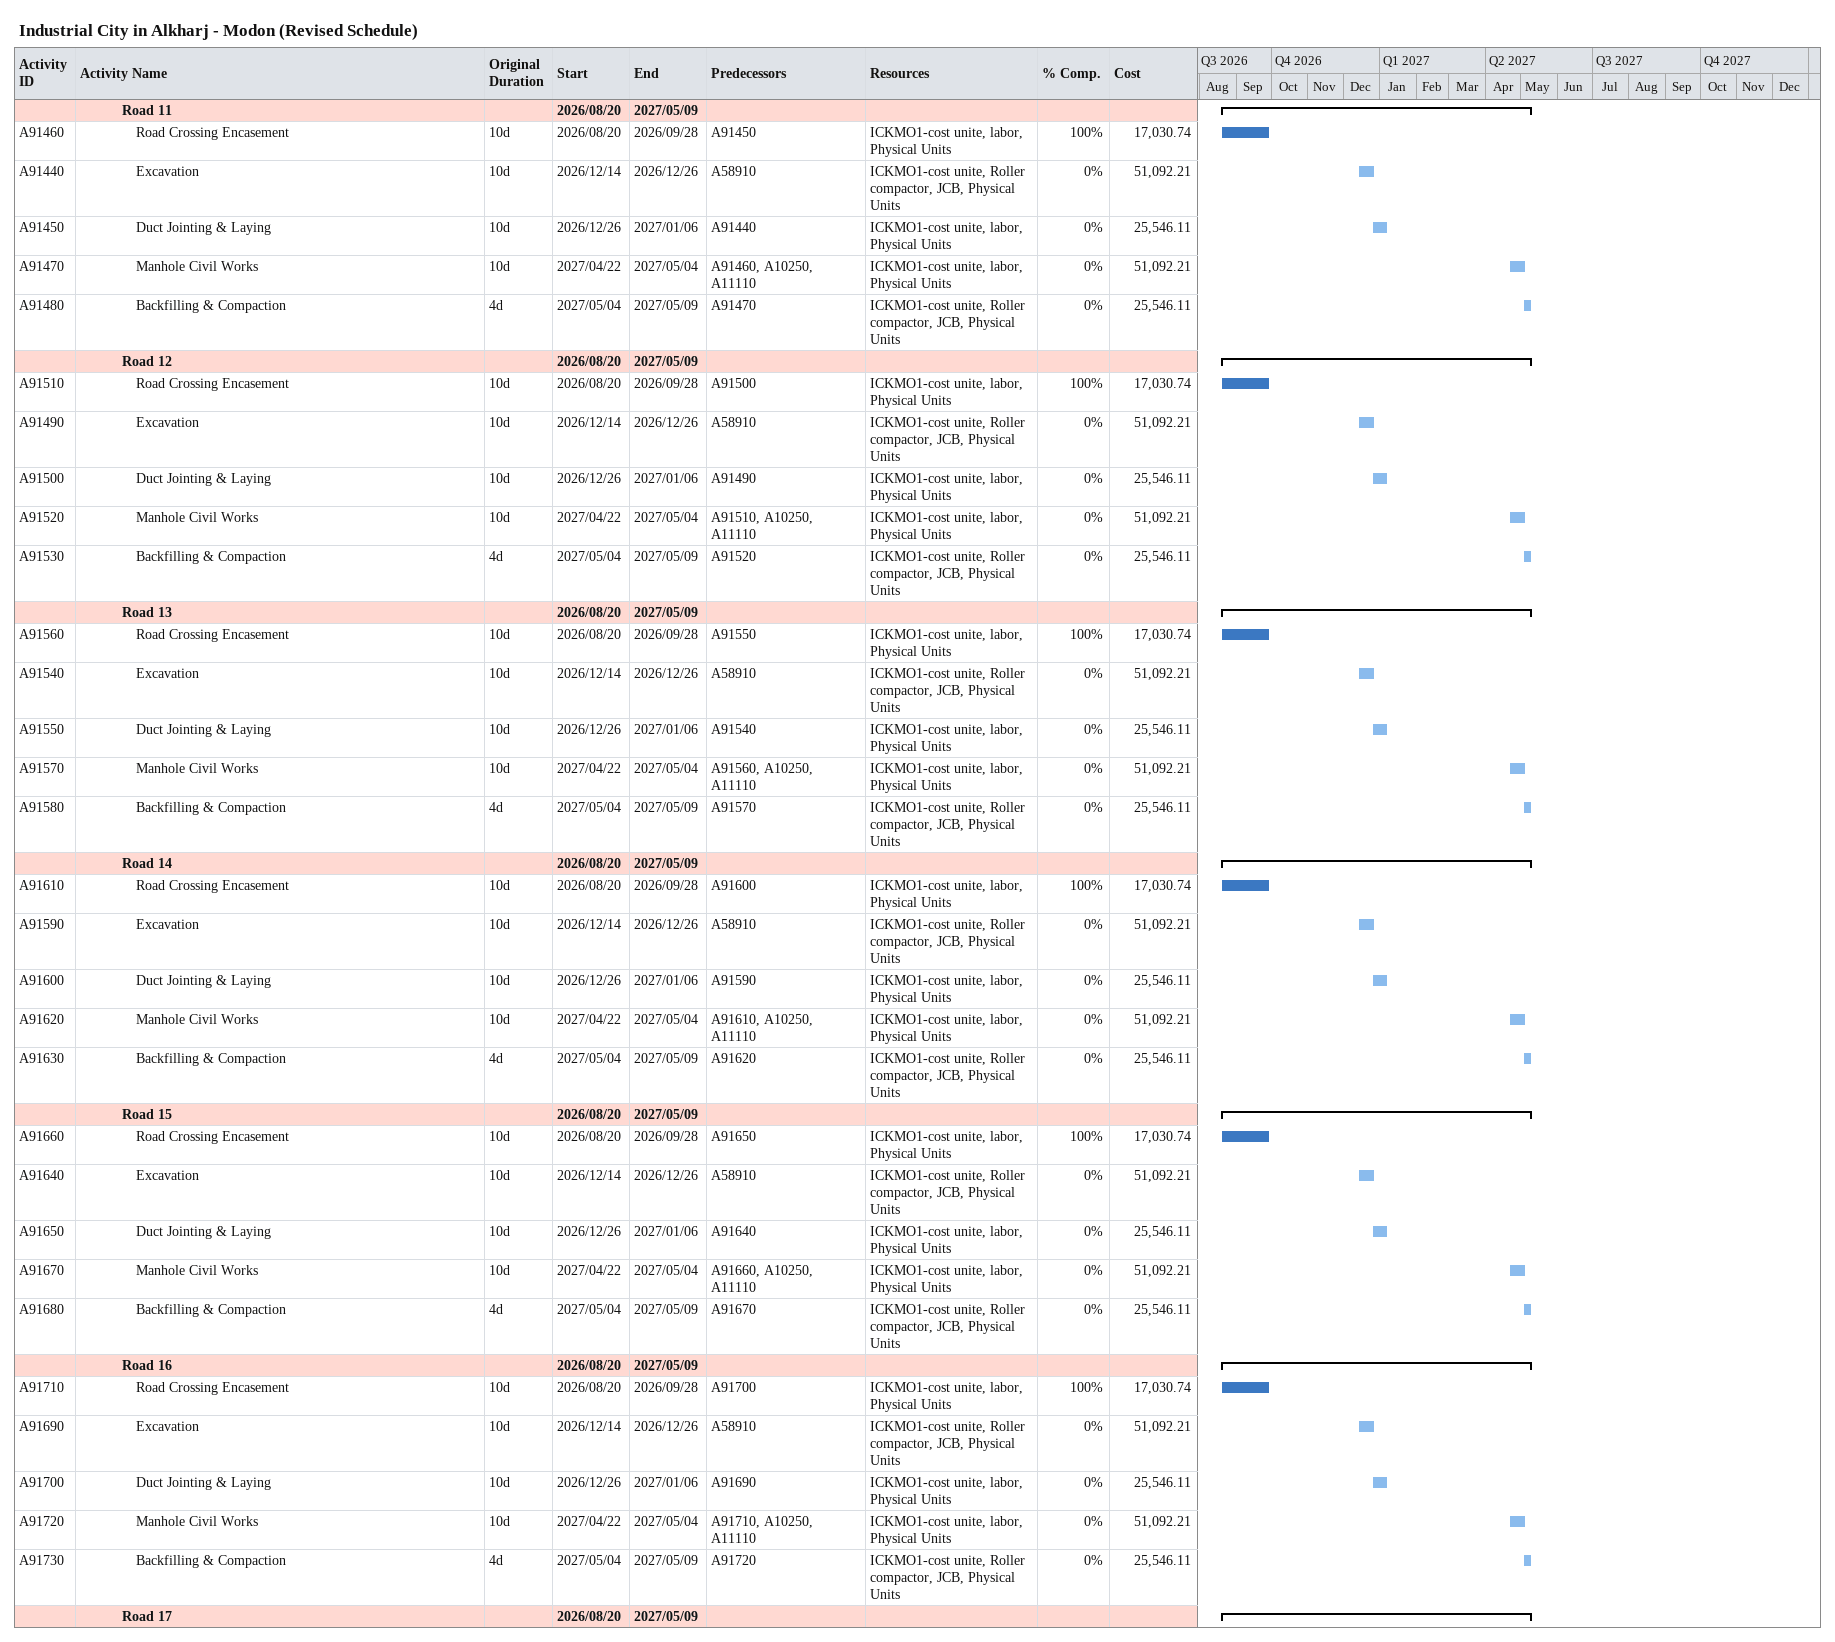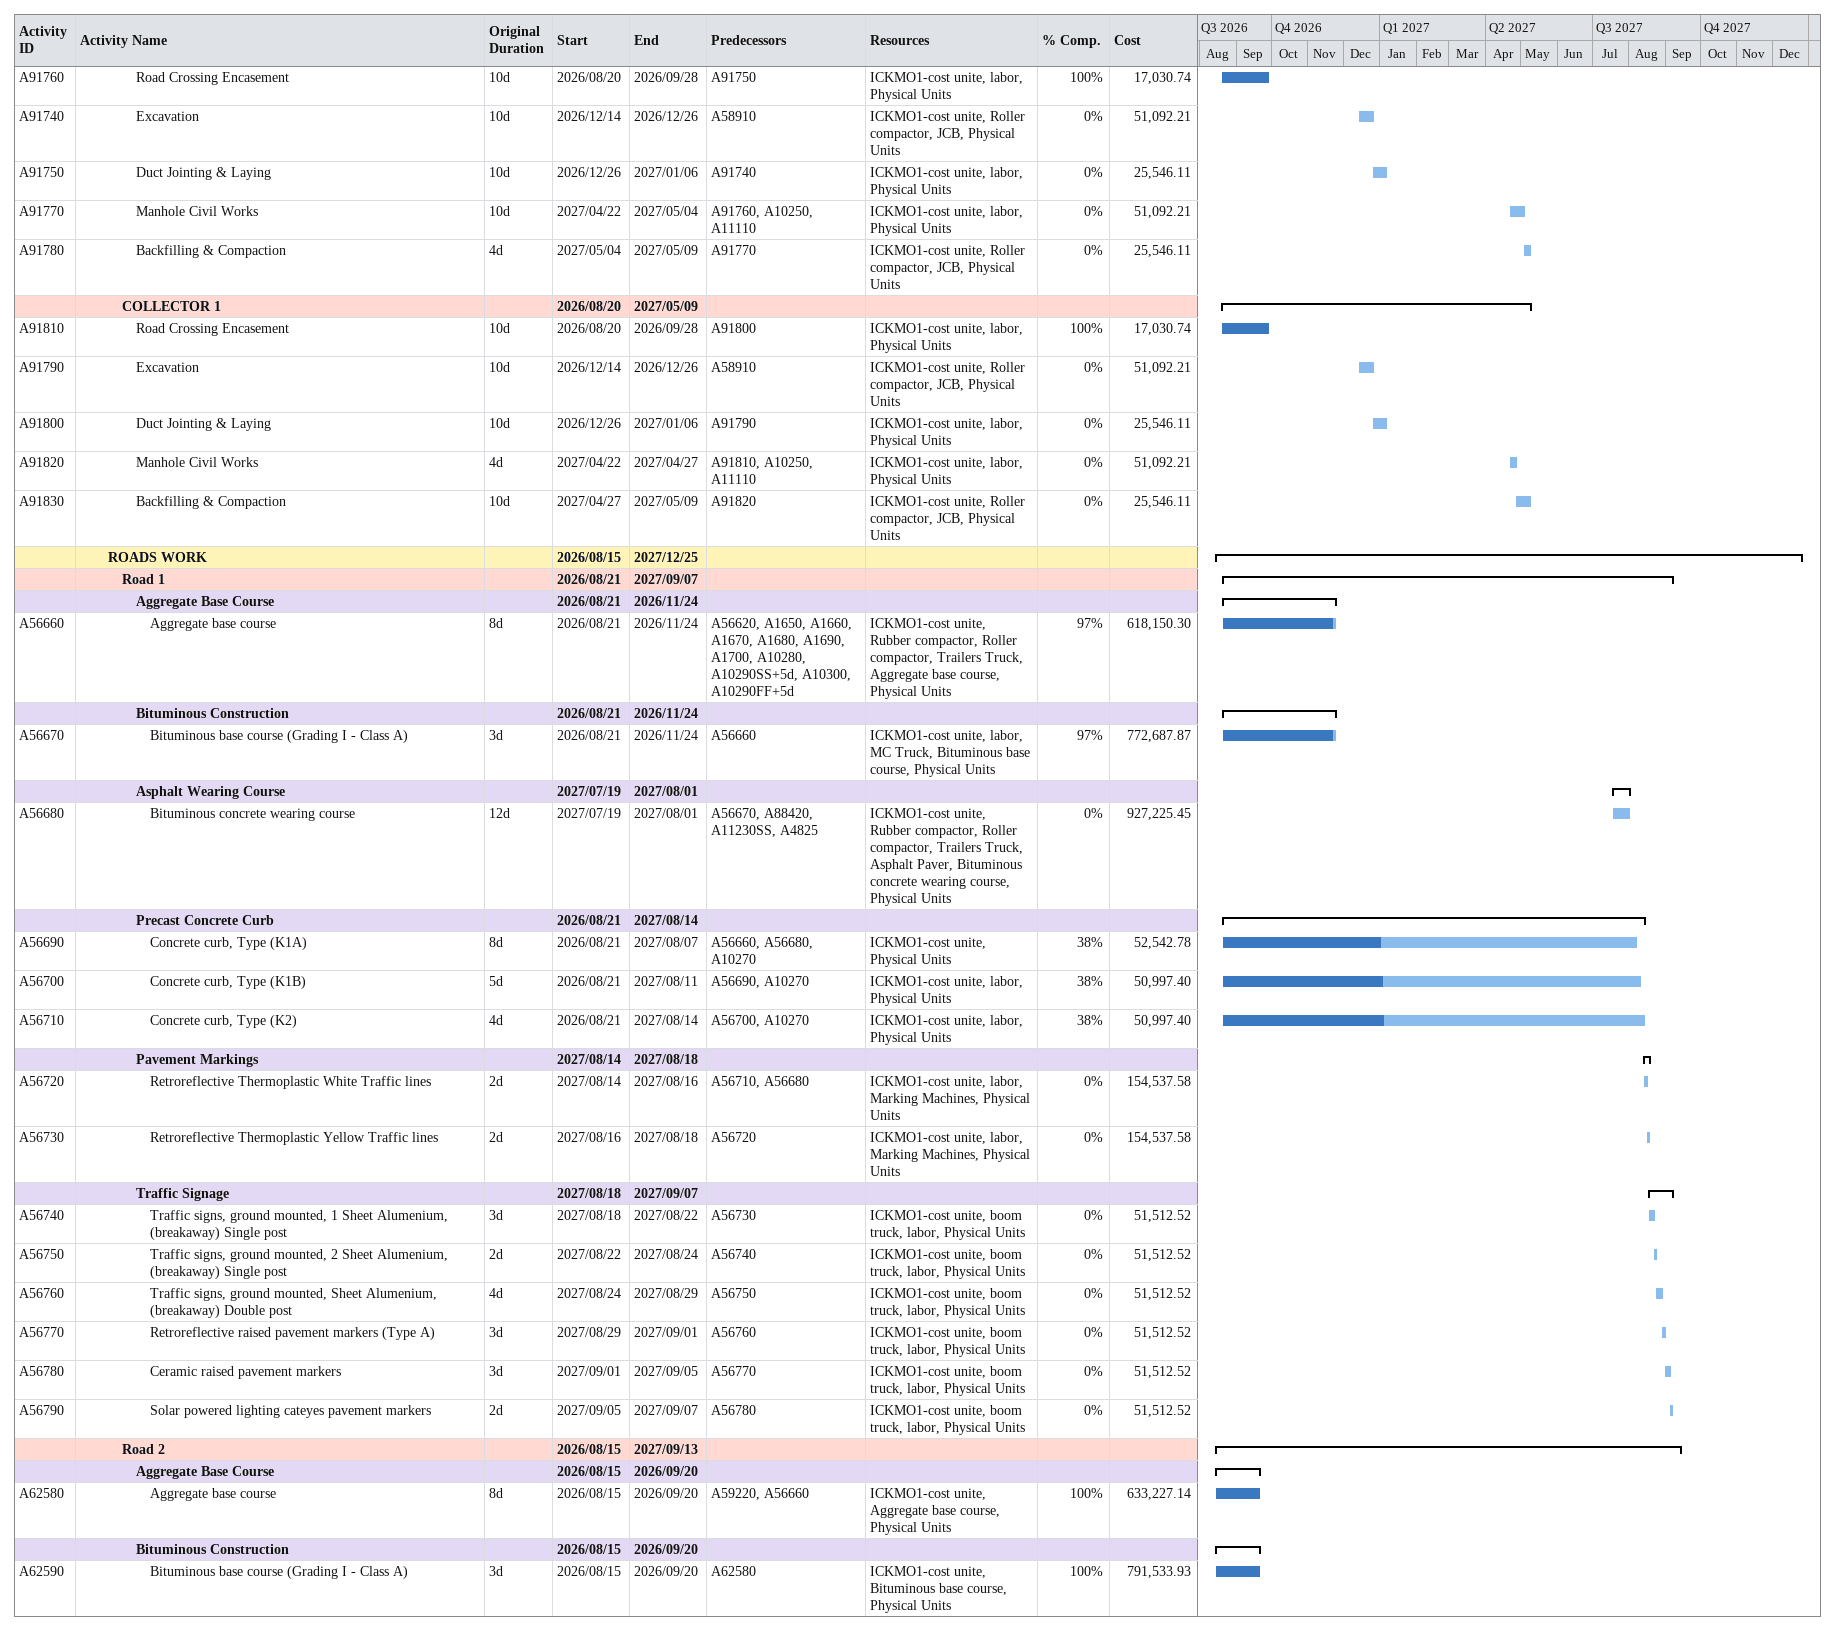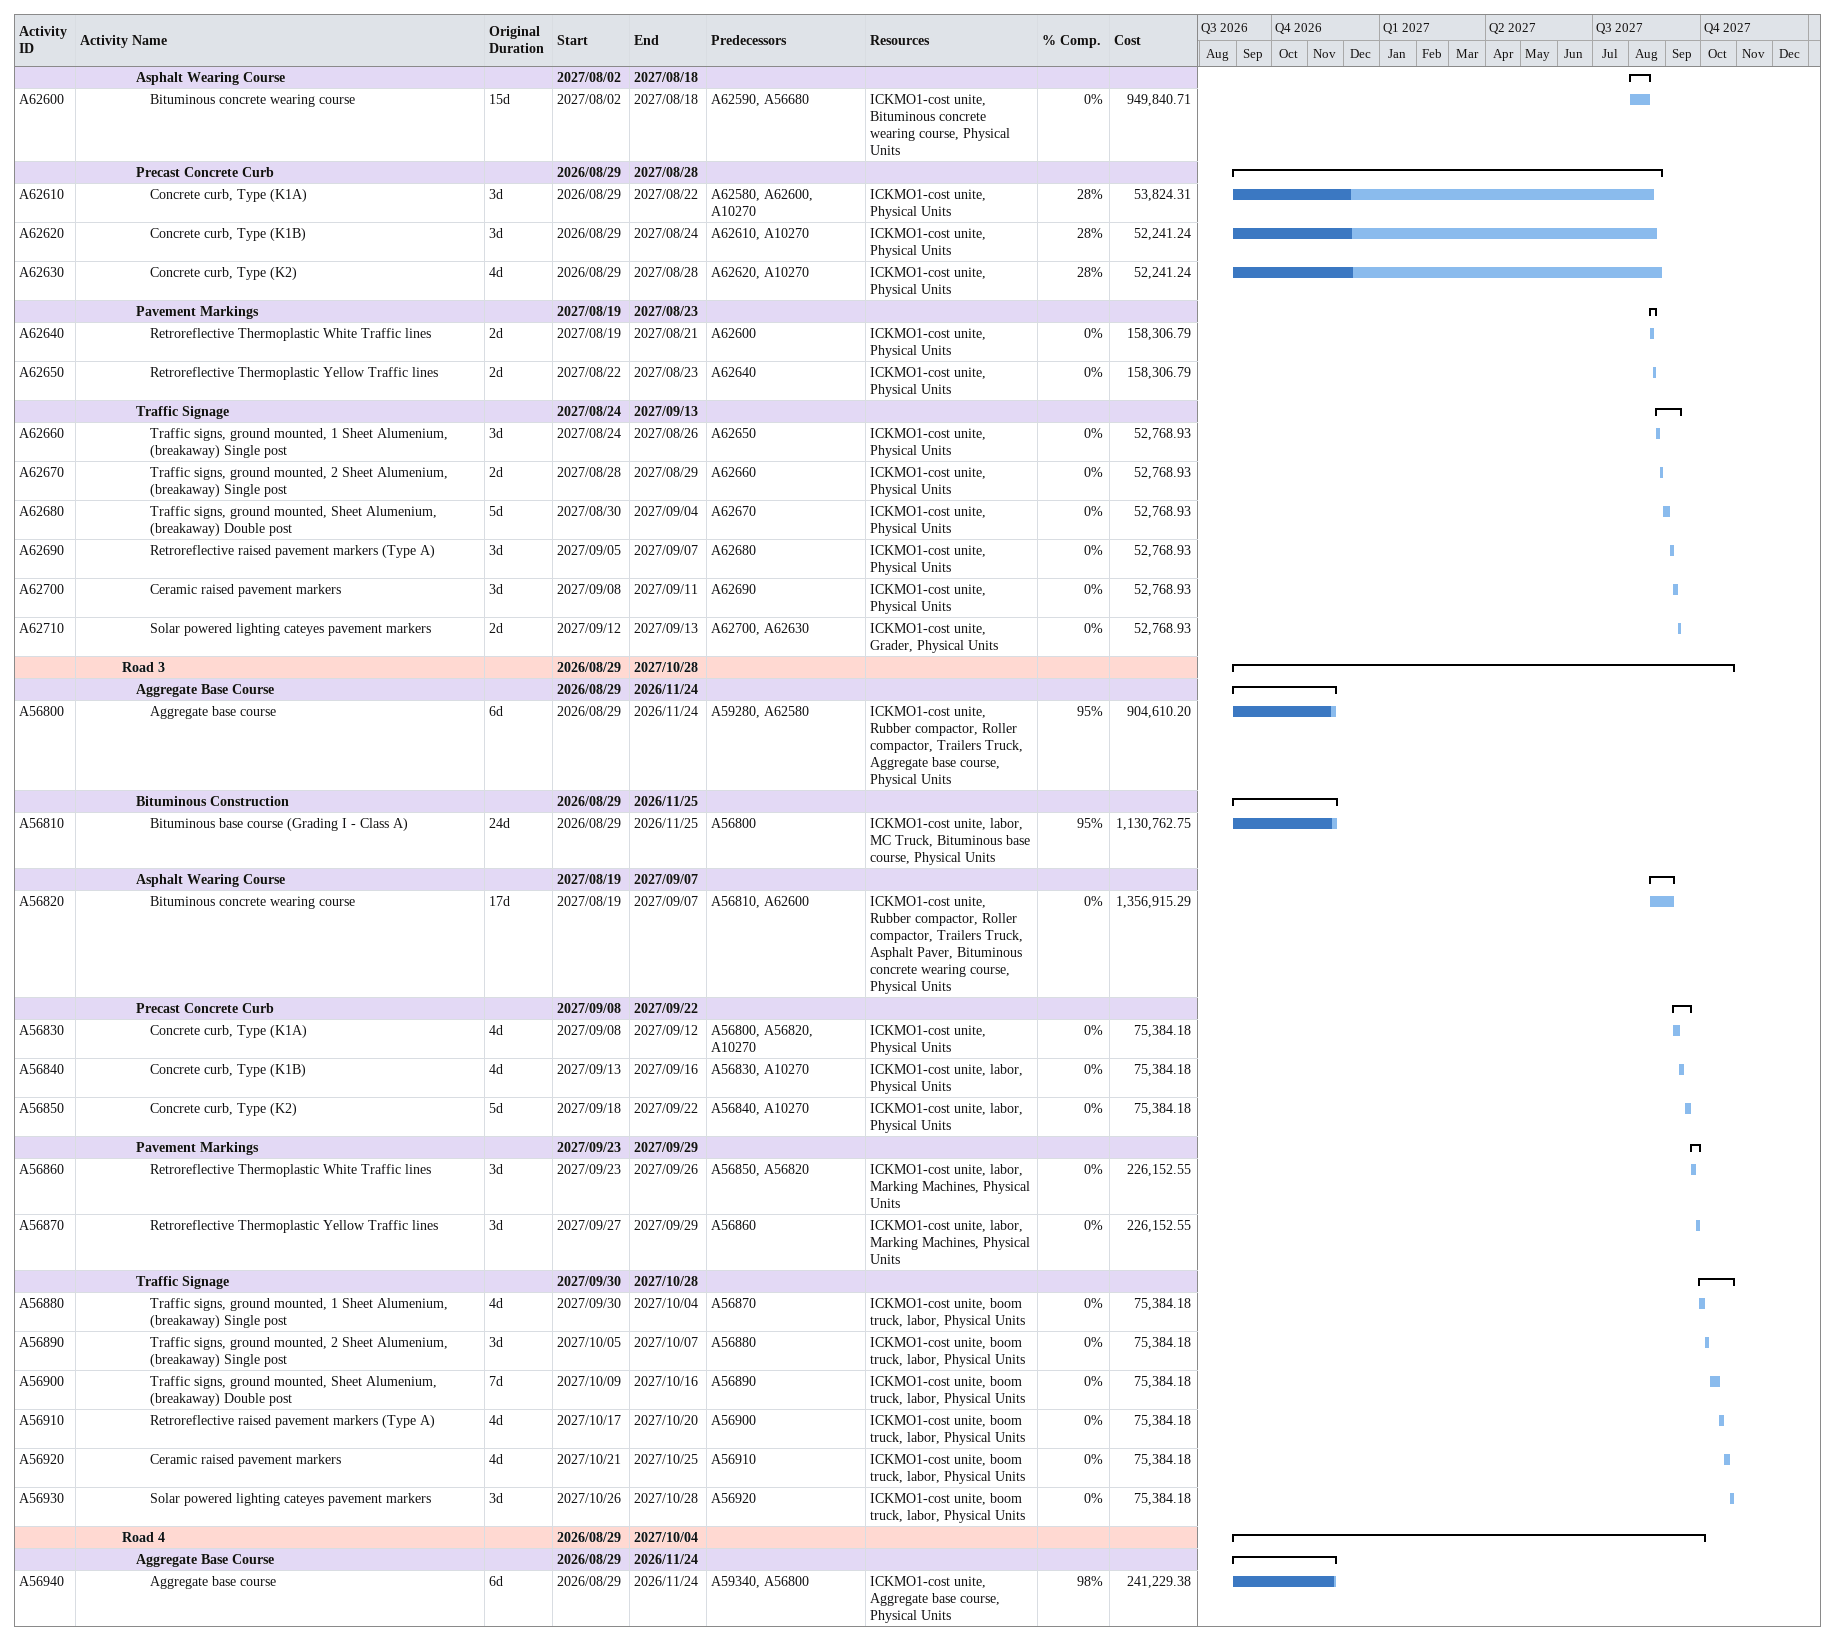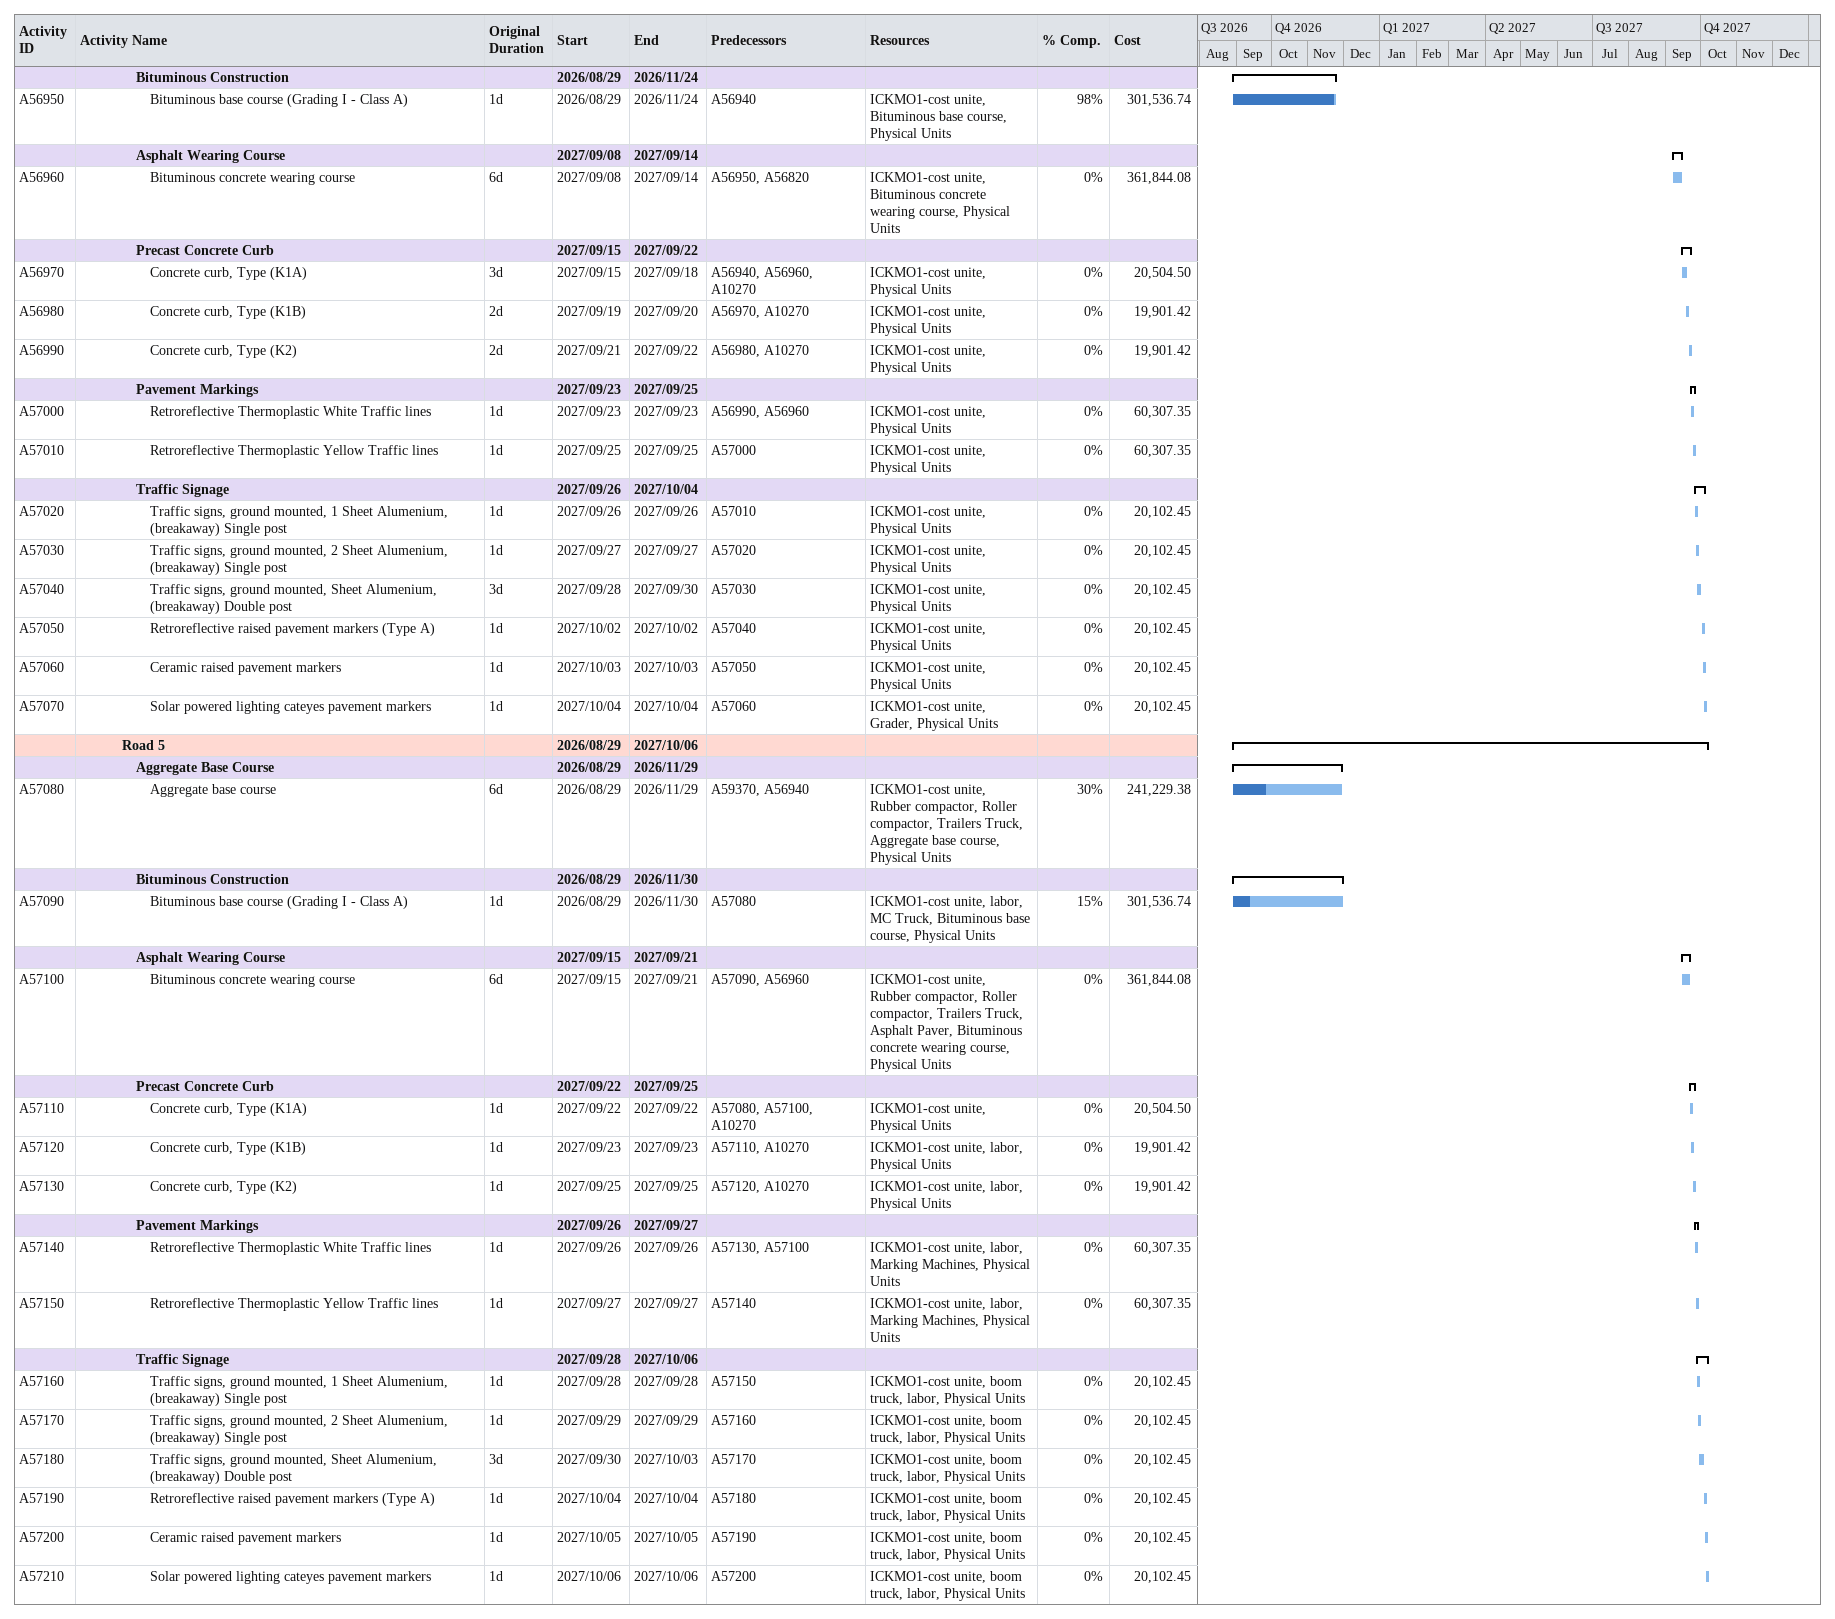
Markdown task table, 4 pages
Industrial City in Alkharj - Modon (Revised Schedule)

| ID | Level | Task | Original duration | Start | Finish | Predecessors | Resources | % complete | Cost |
|---|---|---|---|---|---|---|---|---|---|
|  | 4 | **Road 11** |  | 2026-08-20 | 2027-05-09 |  |  |  |  |
| A91460 | 5 | Road Crossing Encasement | 10d | 2026-08-20 | 2026-09-28 | A91450 | ICKMO1-cost unite, labor, Physical Units | 100 | 17030.74 |
| A91440 | 5 | Excavation | 10d | 2026-12-14 | 2026-12-26 | A58910 | ICKMO1-cost unite, Roller compactor, JCB, Physical Units | 0 | 51092.21 |
| A91450 | 5 | Duct Jointing & Laying | 10d | 2026-12-26 | 2027-01-06 | A91440 | ICKMO1-cost unite, labor, Physical Units | 0 | 25546.11 |
| A91470 | 5 | Manhole Civil Works | 10d | 2027-04-22 | 2027-05-04 | A91460, A10250, A11110 | ICKMO1-cost unite, labor, Physical Units | 0 | 51092.21 |
| A91480 | 5 | Backfilling & Compaction | 4d | 2027-05-04 | 2027-05-09 | A91470 | ICKMO1-cost unite, Roller compactor, JCB, Physical Units | 0 | 25546.11 |
|  | 4 | **Road 12** |  | 2026-08-20 | 2027-05-09 |  |  |  |  |
| A91510 | 5 | Road Crossing Encasement | 10d | 2026-08-20 | 2026-09-28 | A91500 | ICKMO1-cost unite, labor, Physical Units | 100 | 17030.74 |
| A91490 | 5 | Excavation | 10d | 2026-12-14 | 2026-12-26 | A58910 | ICKMO1-cost unite, Roller compactor, JCB, Physical Units | 0 | 51092.21 |
| A91500 | 5 | Duct Jointing & Laying | 10d | 2026-12-26 | 2027-01-06 | A91490 | ICKMO1-cost unite, labor, Physical Units | 0 | 25546.11 |
| A91520 | 5 | Manhole Civil Works | 10d | 2027-04-22 | 2027-05-04 | A91510, A10250, A11110 | ICKMO1-cost unite, labor, Physical Units | 0 | 51092.21 |
| A91530 | 5 | Backfilling & Compaction | 4d | 2027-05-04 | 2027-05-09 | A91520 | ICKMO1-cost unite, Roller compactor, JCB, Physical Units | 0 | 25546.11 |
|  | 4 | **Road 13** |  | 2026-08-20 | 2027-05-09 |  |  |  |  |
| A91560 | 5 | Road Crossing Encasement | 10d | 2026-08-20 | 2026-09-28 | A91550 | ICKMO1-cost unite, labor, Physical Units | 100 | 17030.74 |
| A91540 | 5 | Excavation | 10d | 2026-12-14 | 2026-12-26 | A58910 | ICKMO1-cost unite, Roller compactor, JCB, Physical Units | 0 | 51092.21 |
| A91550 | 5 | Duct Jointing & Laying | 10d | 2026-12-26 | 2027-01-06 | A91540 | ICKMO1-cost unite, labor, Physical Units | 0 | 25546.11 |
| A91570 | 5 | Manhole Civil Works | 10d | 2027-04-22 | 2027-05-04 | A91560, A10250, A11110 | ICKMO1-cost unite, labor, Physical Units | 0 | 51092.21 |
| A91580 | 5 | Backfilling & Compaction | 4d | 2027-05-04 | 2027-05-09 | A91570 | ICKMO1-cost unite, Roller compactor, JCB, Physical Units | 0 | 25546.11 |
|  | 4 | **Road 14** |  | 2026-08-20 | 2027-05-09 |  |  |  |  |
| A91610 | 5 | Road Crossing Encasement | 10d | 2026-08-20 | 2026-09-28 | A91600 | ICKMO1-cost unite, labor, Physical Units | 100 | 17030.74 |
| A91590 | 5 | Excavation | 10d | 2026-12-14 | 2026-12-26 | A58910 | ICKMO1-cost unite, Roller compactor, JCB, Physical Units | 0 | 51092.21 |
| A91600 | 5 | Duct Jointing & Laying | 10d | 2026-12-26 | 2027-01-06 | A91590 | ICKMO1-cost unite, labor, Physical Units | 0 | 25546.11 |
| A91620 | 5 | Manhole Civil Works | 10d | 2027-04-22 | 2027-05-04 | A91610, A10250, A11110 | ICKMO1-cost unite, labor, Physical Units | 0 | 51092.21 |
| A91630 | 5 | Backfilling & Compaction | 4d | 2027-05-04 | 2027-05-09 | A91620 | ICKMO1-cost unite, Roller compactor, JCB, Physical Units | 0 | 25546.11 |
|  | 4 | **Road 15** |  | 2026-08-20 | 2027-05-09 |  |  |  |  |
| A91660 | 5 | Road Crossing Encasement | 10d | 2026-08-20 | 2026-09-28 | A91650 | ICKMO1-cost unite, labor, Physical Units | 100 | 17030.74 |
| A91640 | 5 | Excavation | 10d | 2026-12-14 | 2026-12-26 | A58910 | ICKMO1-cost unite, Roller compactor, JCB, Physical Units | 0 | 51092.21 |
| A91650 | 5 | Duct Jointing & Laying | 10d | 2026-12-26 | 2027-01-06 | A91640 | ICKMO1-cost unite, labor, Physical Units | 0 | 25546.11 |
| A91670 | 5 | Manhole Civil Works | 10d | 2027-04-22 | 2027-05-04 | A91660, A10250, A11110 | ICKMO1-cost unite, labor, Physical Units | 0 | 51092.21 |
| A91680 | 5 | Backfilling & Compaction | 4d | 2027-05-04 | 2027-05-09 | A91670 | ICKMO1-cost unite, Roller compactor, JCB, Physical Units | 0 | 25546.11 |
|  | 4 | **Road 16** |  | 2026-08-20 | 2027-05-09 |  |  |  |  |
| A91710 | 5 | Road Crossing Encasement | 10d | 2026-08-20 | 2026-09-28 | A91700 | ICKMO1-cost unite, labor, Physical Units | 100 | 17030.74 |
| A91690 | 5 | Excavation | 10d | 2026-12-14 | 2026-12-26 | A58910 | ICKMO1-cost unite, Roller compactor, JCB, Physical Units | 0 | 51092.21 |
| A91700 | 5 | Duct Jointing & Laying | 10d | 2026-12-26 | 2027-01-06 | A91690 | ICKMO1-cost unite, labor, Physical Units | 0 | 25546.11 |
| A91720 | 5 | Manhole Civil Works | 10d | 2027-04-22 | 2027-05-04 | A91710, A10250, A11110 | ICKMO1-cost unite, labor, Physical Units | 0 | 51092.21 |
| A91730 | 5 | Backfilling & Compaction | 4d | 2027-05-04 | 2027-05-09 | A91720 | ICKMO1-cost unite, Roller compactor, JCB, Physical Units | 0 | 25546.11 |
|  | 4 | **Road 17** |  | 2026-08-20 | 2027-05-09 |  |  |  |  |
| A91760 | 5 | Road Crossing Encasement | 10d | 2026-08-20 | 2026-09-28 | A91750 | ICKMO1-cost unite, labor, Physical Units | 100 | 17030.74 |
| A91740 | 5 | Excavation | 10d | 2026-12-14 | 2026-12-26 | A58910 | ICKMO1-cost unite, Roller compactor, JCB, Physical Units | 0 | 51092.21 |
| A91750 | 5 | Duct Jointing & Laying | 10d | 2026-12-26 | 2027-01-06 | A91740 | ICKMO1-cost unite, labor, Physical Units | 0 | 25546.11 |
| A91770 | 5 | Manhole Civil Works | 10d | 2027-04-22 | 2027-05-04 | A91760, A10250, A11110 | ICKMO1-cost unite, labor, Physical Units | 0 | 51092.21 |
| A91780 | 5 | Backfilling & Compaction | 4d | 2027-05-04 | 2027-05-09 | A91770 | ICKMO1-cost unite, Roller compactor, JCB, Physical Units | 0 | 25546.11 |
|  | 4 | **COLLECTOR 1** |  | 2026-08-20 | 2027-05-09 |  |  |  |  |
| A91810 | 5 | Road Crossing Encasement | 10d | 2026-08-20 | 2026-09-28 | A91800 | ICKMO1-cost unite, labor, Physical Units | 100 | 17030.74 |
| A91790 | 5 | Excavation | 10d | 2026-12-14 | 2026-12-26 | A58910 | ICKMO1-cost unite, Roller compactor, JCB, Physical Units | 0 | 51092.21 |
| A91800 | 5 | Duct Jointing & Laying | 10d | 2026-12-26 | 2027-01-06 | A91790 | ICKMO1-cost unite, labor, Physical Units | 0 | 25546.11 |
| A91820 | 5 | Manhole Civil Works | 4d | 2027-04-22 | 2027-04-27 | A91810, A10250, A11110 | ICKMO1-cost unite, labor, Physical Units | 0 | 51092.21 |
| A91830 | 5 | Backfilling & Compaction | 10d | 2027-04-27 | 2027-05-09 | A91820 | ICKMO1-cost unite, Roller compactor, JCB, Physical Units | 0 | 25546.11 |
|  | 3 | **ROADS WORK** |  | 2026-08-15 | 2027-12-25 |  |  |  |  |
|  | 4 | **Road 1** |  | 2026-08-21 | 2027-09-07 |  |  |  |  |
|  | 5 | **Aggregate Base Course** |  | 2026-08-21 | 2026-11-24 |  |  |  |  |
| A56660 | 6 | Aggregate base course | 8d | 2026-08-21 | 2026-11-24 | A56620, A1650, A1660, A1670, A1680, A1690, A1700, A10280, A10290SS+5d, A10300, A10290FF+5d | ICKMO1-cost unite, Rubber compactor, Roller compactor, Trailers Truck, Aggregate base course, Physical Units | 97 | 618150.30 |
|  | 5 | **Bituminous Construction** |  | 2026-08-21 | 2026-11-24 |  |  |  |  |
| A56670 | 6 | Bituminous base course (Grading I - Class A) | 3d | 2026-08-21 | 2026-11-24 | A56660 | ICKMO1-cost unite, labor, MC Truck, Bituminous base course, Physical Units | 97 | 772687.87 |
|  | 5 | **Asphalt Wearing Course** |  | 2027-07-19 | 2027-08-01 |  |  |  |  |
| A56680 | 6 | Bituminous concrete wearing course | 12d | 2027-07-19 | 2027-08-01 | A56670, A88420, A11230SS, A4825 | ICKMO1-cost unite, Rubber compactor, Roller compactor, Trailers Truck, Asphalt Paver, Bituminous concrete wearing course, Physical Units | 0 | 927225.45 |
|  | 5 | **Precast Concrete Curb** |  | 2026-08-21 | 2027-08-14 |  |  |  |  |
| A56690 | 6 | Concrete curb, Type (K1A) | 8d | 2026-08-21 | 2027-08-07 | A56660, A56680, A10270 | ICKMO1-cost unite, Physical Units | 38 | 52542.78 |
| A56700 | 6 | Concrete curb, Type (K1B) | 5d | 2026-08-21 | 2027-08-11 | A56690, A10270 | ICKMO1-cost unite, labor, Physical Units | 38 | 50997.40 |
| A56710 | 6 | Concrete curb, Type (K2) | 4d | 2026-08-21 | 2027-08-14 | A56700, A10270 | ICKMO1-cost unite, labor, Physical Units | 38 | 50997.40 |
|  | 5 | **Pavement Markings** |  | 2027-08-14 | 2027-08-18 |  |  |  |  |
| A56720 | 6 | Retroreflective Thermoplastic White Traffic lines | 2d | 2027-08-14 | 2027-08-16 | A56710, A56680 | ICKMO1-cost unite, labor, Marking Machines, Physical Units | 0 | 154537.58 |
| A56730 | 6 | Retroreflective Thermoplastic Yellow Traffic lines | 2d | 2027-08-16 | 2027-08-18 | A56720 | ICKMO1-cost unite, labor, Marking Machines, Physical Units | 0 | 154537.58 |
|  | 5 | **Traffic Signage** |  | 2027-08-18 | 2027-09-07 |  |  |  |  |
| A56740 | 6 | Traffic signs, ground mounted, 1 Sheet Alumenium, (breakaway) Single post | 3d | 2027-08-18 | 2027-08-22 | A56730 | ICKMO1-cost unite, boom truck, labor, Physical Units | 0 | 51512.52 |
| A56750 | 6 | Traffic signs, ground mounted, 2 Sheet Alumenium, (breakaway) Single post | 2d | 2027-08-22 | 2027-08-24 | A56740 | ICKMO1-cost unite, boom truck, labor, Physical Units | 0 | 51512.52 |
| A56760 | 6 | Traffic signs, ground mounted, Sheet Alumenium, (breakaway) Double post | 4d | 2027-08-24 | 2027-08-29 | A56750 | ICKMO1-cost unite, boom truck, labor, Physical Units | 0 | 51512.52 |
| A56770 | 6 | Retroreflective raised pavement markers (Type A) | 3d | 2027-08-29 | 2027-09-01 | A56760 | ICKMO1-cost unite, boom truck, labor, Physical Units | 0 | 51512.52 |
| A56780 | 6 | Ceramic raised pavement markers | 3d | 2027-09-01 | 2027-09-05 | A56770 | ICKMO1-cost unite, boom truck, labor, Physical Units | 0 | 51512.52 |
| A56790 | 6 | Solar powered lighting cateyes pavement markers | 2d | 2027-09-05 | 2027-09-07 | A56780 | ICKMO1-cost unite, boom truck, labor, Physical Units | 0 | 51512.52 |
|  | 4 | **Road 2** |  | 2026-08-15 | 2027-09-13 |  |  |  |  |
|  | 5 | **Aggregate Base Course** |  | 2026-08-15 | 2026-09-20 |  |  |  |  |
| A62580 | 6 | Aggregate base course | 8d | 2026-08-15 | 2026-09-20 | A59220, A56660 | ICKMO1-cost unite, Aggregate base course, Physical Units | 100 | 633227.14 |
|  | 5 | **Bituminous Construction** |  | 2026-08-15 | 2026-09-20 |  |  |  |  |
| A62590 | 6 | Bituminous base course (Grading I - Class A) | 3d | 2026-08-15 | 2026-09-20 | A62580 | ICKMO1-cost unite, Bituminous base course, Physical Units | 100 | 791533.93 |
|  | 5 | **Asphalt Wearing Course** |  | 2027-08-02 | 2027-08-18 |  |  |  |  |
| A62600 | 6 | Bituminous concrete wearing course | 15d | 2027-08-02 | 2027-08-18 | A62590, A56680 | ICKMO1-cost unite, Bituminous concrete wearing course, Physical Units | 0 | 949840.71 |
|  | 5 | **Precast Concrete Curb** |  | 2026-08-29 | 2027-08-28 |  |  |  |  |
| A62610 | 6 | Concrete curb, Type (K1A) | 3d | 2026-08-29 | 2027-08-22 | A62580, A62600, A10270 | ICKMO1-cost unite, Physical Units | 28 | 53824.31 |
| A62620 | 6 | Concrete curb, Type (K1B) | 3d | 2026-08-29 | 2027-08-24 | A62610, A10270 | ICKMO1-cost unite, Physical Units | 28 | 52241.24 |
| A62630 | 6 | Concrete curb, Type (K2) | 4d | 2026-08-29 | 2027-08-28 | A62620, A10270 | ICKMO1-cost unite, Physical Units | 28 | 52241.24 |
|  | 5 | **Pavement Markings** |  | 2027-08-19 | 2027-08-23 |  |  |  |  |
| A62640 | 6 | Retroreflective Thermoplastic White Traffic lines | 2d | 2027-08-19 | 2027-08-21 | A62600 | ICKMO1-cost unite, Physical Units | 0 | 158306.79 |
| A62650 | 6 | Retroreflective Thermoplastic Yellow Traffic lines | 2d | 2027-08-22 | 2027-08-23 | A62640 | ICKMO1-cost unite, Physical Units | 0 | 158306.79 |
|  | 5 | **Traffic Signage** |  | 2027-08-24 | 2027-09-13 |  |  |  |  |
| A62660 | 6 | Traffic signs, ground mounted, 1 Sheet Alumenium, (breakaway) Single post | 3d | 2027-08-24 | 2027-08-26 | A62650 | ICKMO1-cost unite, Physical Units | 0 | 52768.93 |
| A62670 | 6 | Traffic signs, ground mounted, 2 Sheet Alumenium, (breakaway) Single post | 2d | 2027-08-28 | 2027-08-29 | A62660 | ICKMO1-cost unite, Physical Units | 0 | 52768.93 |
| A62680 | 6 | Traffic signs, ground mounted, Sheet Alumenium, (breakaway) Double post | 5d | 2027-08-30 | 2027-09-04 | A62670 | ICKMO1-cost unite, Physical Units | 0 | 52768.93 |
| A62690 | 6 | Retroreflective raised pavement markers (Type A) | 3d | 2027-09-05 | 2027-09-07 | A62680 | ICKMO1-cost unite, Physical Units | 0 | 52768.93 |
| A62700 | 6 | Ceramic raised pavement markers | 3d | 2027-09-08 | 2027-09-11 | A62690 | ICKMO1-cost unite, Physical Units | 0 | 52768.93 |
| A62710 | 6 | Solar powered lighting cateyes pavement markers | 2d | 2027-09-12 | 2027-09-13 | A62700, A62630 | ICKMO1-cost unite, Grader, Physical Units | 0 | 52768.93 |
|  | 4 | **Road 3** |  | 2026-08-29 | 2027-10-28 |  |  |  |  |
|  | 5 | **Aggregate Base Course** |  | 2026-08-29 | 2026-11-24 |  |  |  |  |
| A56800 | 6 | Aggregate base course | 6d | 2026-08-29 | 2026-11-24 | A59280, A62580 | ICKMO1-cost unite, Rubber compactor, Roller compactor, Trailers Truck, Aggregate base course, Physical Units | 95 | 904610.20 |
|  | 5 | **Bituminous Construction** |  | 2026-08-29 | 2026-11-25 |  |  |  |  |
| A56810 | 6 | Bituminous base course (Grading I - Class A) | 24d | 2026-08-29 | 2026-11-25 | A56800 | ICKMO1-cost unite, labor, MC Truck, Bituminous base course, Physical Units | 95 | 1130762.75 |
|  | 5 | **Asphalt Wearing Course** |  | 2027-08-19 | 2027-09-07 |  |  |  |  |
| A56820 | 6 | Bituminous concrete wearing course | 17d | 2027-08-19 | 2027-09-07 | A56810, A62600 | ICKMO1-cost unite, Rubber compactor, Roller compactor, Trailers Truck, Asphalt Paver, Bituminous concrete wearing course, Physical Units | 0 | 1356915.29 |
|  | 5 | **Precast Concrete Curb** |  | 2027-09-08 | 2027-09-22 |  |  |  |  |
| A56830 | 6 | Concrete curb, Type (K1A) | 4d | 2027-09-08 | 2027-09-12 | A56800, A56820, A10270 | ICKMO1-cost unite, Physical Units | 0 | 75384.18 |
| A56840 | 6 | Concrete curb, Type (K1B) | 4d | 2027-09-13 | 2027-09-16 | A56830, A10270 | ICKMO1-cost unite, labor, Physical Units | 0 | 75384.18 |
| A56850 | 6 | Concrete curb, Type (K2) | 5d | 2027-09-18 | 2027-09-22 | A56840, A10270 | ICKMO1-cost unite, labor, Physical Units | 0 | 75384.18 |
|  | 5 | **Pavement Markings** |  | 2027-09-23 | 2027-09-29 |  |  |  |  |
| A56860 | 6 | Retroreflective Thermoplastic White Traffic lines | 3d | 2027-09-23 | 2027-09-26 | A56850, A56820 | ICKMO1-cost unite, labor, Marking Machines, Physical Units | 0 | 226152.55 |
| A56870 | 6 | Retroreflective Thermoplastic Yellow Traffic lines | 3d | 2027-09-27 | 2027-09-29 | A56860 | ICKMO1-cost unite, labor, Marking Machines, Physical Units | 0 | 226152.55 |
|  | 5 | **Traffic Signage** |  | 2027-09-30 | 2027-10-28 |  |  |  |  |
| A56880 | 6 | Traffic signs, ground mounted, 1 Sheet Alumenium, (breakaway) Single post | 4d | 2027-09-30 | 2027-10-04 | A56870 | ICKMO1-cost unite, boom truck, labor, Physical Units | 0 | 75384.18 |
| A56890 | 6 | Traffic signs, ground mounted, 2 Sheet Alumenium, (breakaway) Single post | 3d | 2027-10-05 | 2027-10-07 | A56880 | ICKMO1-cost unite, boom truck, labor, Physical Units | 0 | 75384.18 |
| A56900 | 6 | Traffic signs, ground mounted, Sheet Alumenium, (breakaway) Double post | 7d | 2027-10-09 | 2027-10-16 | A56890 | ICKMO1-cost unite, boom truck, labor, Physical Units | 0 | 75384.18 |
| A56910 | 6 | Retroreflective raised pavement markers (Type A) | 4d | 2027-10-17 | 2027-10-20 | A56900 | ICKMO1-cost unite, boom truck, labor, Physical Units | 0 | 75384.18 |
| A56920 | 6 | Ceramic raised pavement markers | 4d | 2027-10-21 | 2027-10-25 | A56910 | ICKMO1-cost unite, boom truck, labor, Physical Units | 0 | 75384.18 |
| A56930 | 6 | Solar powered lighting cateyes pavement markers | 3d | 2027-10-26 | 2027-10-28 | A56920 | ICKMO1-cost unite, boom truck, labor, Physical Units | 0 | 75384.18 |
|  | 4 | **Road 4** |  | 2026-08-29 | 2027-10-04 |  |  |  |  |
|  | 5 | **Aggregate Base Course** |  | 2026-08-29 | 2026-11-24 |  |  |  |  |
| A56940 | 6 | Aggregate base course | 6d | 2026-08-29 | 2026-11-24 | A59340, A56800 | ICKMO1-cost unite, Aggregate base course, Physical Units | 98 | 241229.38 |
|  | 5 | **Bituminous Construction** |  | 2026-08-29 | 2026-11-24 |  |  |  |  |
| A56950 | 6 | Bituminous base course (Grading I - Class A) | 1d | 2026-08-29 | 2026-11-24 | A56940 | ICKMO1-cost unite, Bituminous base course, Physical Units | 98 | 301536.74 |
|  | 5 | **Asphalt Wearing Course** |  | 2027-09-08 | 2027-09-14 |  |  |  |  |
| A56960 | 6 | Bituminous concrete wearing course | 6d | 2027-09-08 | 2027-09-14 | A56950, A56820 | ICKMO1-cost unite, Bituminous concrete wearing course, Physical Units | 0 | 361844.08 |
|  | 5 | **Precast Concrete Curb** |  | 2027-09-15 | 2027-09-22 |  |  |  |  |
| A56970 | 6 | Concrete curb, Type (K1A) | 3d | 2027-09-15 | 2027-09-18 | A56940, A56960, A10270 | ICKMO1-cost unite, Physical Units | 0 | 20504.50 |
| A56980 | 6 | Concrete curb, Type (K1B) | 2d | 2027-09-19 | 2027-09-20 | A56970, A10270 | ICKMO1-cost unite, Physical Units | 0 | 19901.42 |
| A56990 | 6 | Concrete curb, Type (K2) | 2d | 2027-09-21 | 2027-09-22 | A56980, A10270 | ICKMO1-cost unite, Physical Units | 0 | 19901.42 |
|  | 5 | **Pavement Markings** |  | 2027-09-23 | 2027-09-25 |  |  |  |  |
| A57000 | 6 | Retroreflective Thermoplastic White Traffic lines | 1d | 2027-09-23 | 2027-09-23 | A56990, A56960 | ICKMO1-cost unite, Physical Units | 0 | 60307.35 |
| A57010 | 6 | Retroreflective Thermoplastic Yellow Traffic lines | 1d | 2027-09-25 | 2027-09-25 | A57000 | ICKMO1-cost unite, Physical Units | 0 | 60307.35 |
|  | 5 | **Traffic Signage** |  | 2027-09-26 | 2027-10-04 |  |  |  |  |
| A57020 | 6 | Traffic signs, ground mounted, 1 Sheet Alumenium, (breakaway) Single post | 1d | 2027-09-26 | 2027-09-26 | A57010 | ICKMO1-cost unite, Physical Units | 0 | 20102.45 |
| A57030 | 6 | Traffic signs, ground mounted, 2 Sheet Alumenium, (breakaway) Single post | 1d | 2027-09-27 | 2027-09-27 | A57020 | ICKMO1-cost unite, Physical Units | 0 | 20102.45 |
| A57040 | 6 | Traffic signs, ground mounted, Sheet Alumenium, (breakaway) Double post | 3d | 2027-09-28 | 2027-09-30 | A57030 | ICKMO1-cost unite, Physical Units | 0 | 20102.45 |
| A57050 | 6 | Retroreflective raised pavement markers (Type A) | 1d | 2027-10-02 | 2027-10-02 | A57040 | ICKMO1-cost unite, Physical Units | 0 | 20102.45 |
| A57060 | 6 | Ceramic raised pavement markers | 1d | 2027-10-03 | 2027-10-03 | A57050 | ICKMO1-cost unite, Physical Units | 0 | 20102.45 |
| A57070 | 6 | Solar powered lighting cateyes pavement markers | 1d | 2027-10-04 | 2027-10-04 | A57060 | ICKMO1-cost unite, Grader, Physical Units | 0 | 20102.45 |
|  | 4 | **Road 5** |  | 2026-08-29 | 2027-10-06 |  |  |  |  |
|  | 5 | **Aggregate Base Course** |  | 2026-08-29 | 2026-11-29 |  |  |  |  |
| A57080 | 6 | Aggregate base course | 6d | 2026-08-29 | 2026-11-29 | A59370, A56940 | ICKMO1-cost unite, Rubber compactor, Roller compactor, Trailers Truck, Aggregate base course, Physical Units | 30 | 241229.38 |
|  | 5 | **Bituminous Construction** |  | 2026-08-29 | 2026-11-30 |  |  |  |  |
| A57090 | 6 | Bituminous base course (Grading I - Class A) | 1d | 2026-08-29 | 2026-11-30 | A57080 | ICKMO1-cost unite, labor, MC Truck, Bituminous base course, Physical Units | 15 | 301536.74 |
|  | 5 | **Asphalt Wearing Course** |  | 2027-09-15 | 2027-09-21 |  |  |  |  |
| A57100 | 6 | Bituminous concrete wearing course | 6d | 2027-09-15 | 2027-09-21 | A57090, A56960 | ICKMO1-cost unite, Rubber compactor, Roller compactor, Trailers Truck, Asphalt Paver, Bituminous concrete wearing course, Physical Units | 0 | 361844.08 |
|  | 5 | **Precast Concrete Curb** |  | 2027-09-22 | 2027-09-25 |  |  |  |  |
| A57110 | 6 | Concrete curb, Type (K1A) | 1d | 2027-09-22 | 2027-09-22 | A57080, A57100, A10270 | ICKMO1-cost unite, Physical Units | 0 | 20504.50 |
| A57120 | 6 | Concrete curb, Type (K1B) | 1d | 2027-09-23 | 2027-09-23 | A57110, A10270 | ICKMO1-cost unite, labor, Physical Units | 0 | 19901.42 |
| A57130 | 6 | Concrete curb, Type (K2) | 1d | 2027-09-25 | 2027-09-25 | A57120, A10270 | ICKMO1-cost unite, labor, Physical Units | 0 | 19901.42 |
|  | 5 | **Pavement Markings** |  | 2027-09-26 | 2027-09-27 |  |  |  |  |
| A57140 | 6 | Retroreflective Thermoplastic White Traffic lines | 1d | 2027-09-26 | 2027-09-26 | A57130, A57100 | ICKMO1-cost unite, labor, Marking Machines, Physical Units | 0 | 60307.35 |
| A57150 | 6 | Retroreflective Thermoplastic Yellow Traffic lines | 1d | 2027-09-27 | 2027-09-27 | A57140 | ICKMO1-cost unite, labor, Marking Machines, Physical Units | 0 | 60307.35 |
|  | 5 | **Traffic Signage** |  | 2027-09-28 | 2027-10-06 |  |  |  |  |
| A57160 | 6 | Traffic signs, ground mounted, 1 Sheet Alumenium, (breakaway) Single post | 1d | 2027-09-28 | 2027-09-28 | A57150 | ICKMO1-cost unite, boom truck, labor, Physical Units | 0 | 20102.45 |
| A57170 | 6 | Traffic signs, ground mounted, 2 Sheet Alumenium, (breakaway) Single post | 1d | 2027-09-29 | 2027-09-29 | A57160 | ICKMO1-cost unite, boom truck, labor, Physical Units | 0 | 20102.45 |
| A57180 | 6 | Traffic signs, ground mounted, Sheet Alumenium, (breakaway) Double post | 3d | 2027-09-30 | 2027-10-03 | A57170 | ICKMO1-cost unite, boom truck, labor, Physical Units | 0 | 20102.45 |
| A57190 | 6 | Retroreflective raised pavement markers (Type A) | 1d | 2027-10-04 | 2027-10-04 | A57180 | ICKMO1-cost unite, boom truck, labor, Physical Units | 0 | 20102.45 |
| A57200 | 6 | Ceramic raised pavement markers | 1d | 2027-10-05 | 2027-10-05 | A57190 | ICKMO1-cost unite, boom truck, labor, Physical Units | 0 | 20102.45 |
| A57210 | 6 | Solar powered lighting cateyes pavement markers | 1d | 2027-10-06 | 2027-10-06 | A57200 | ICKMO1-cost unite, boom truck, labor, Physical Units | 0 | 20102.45 |
